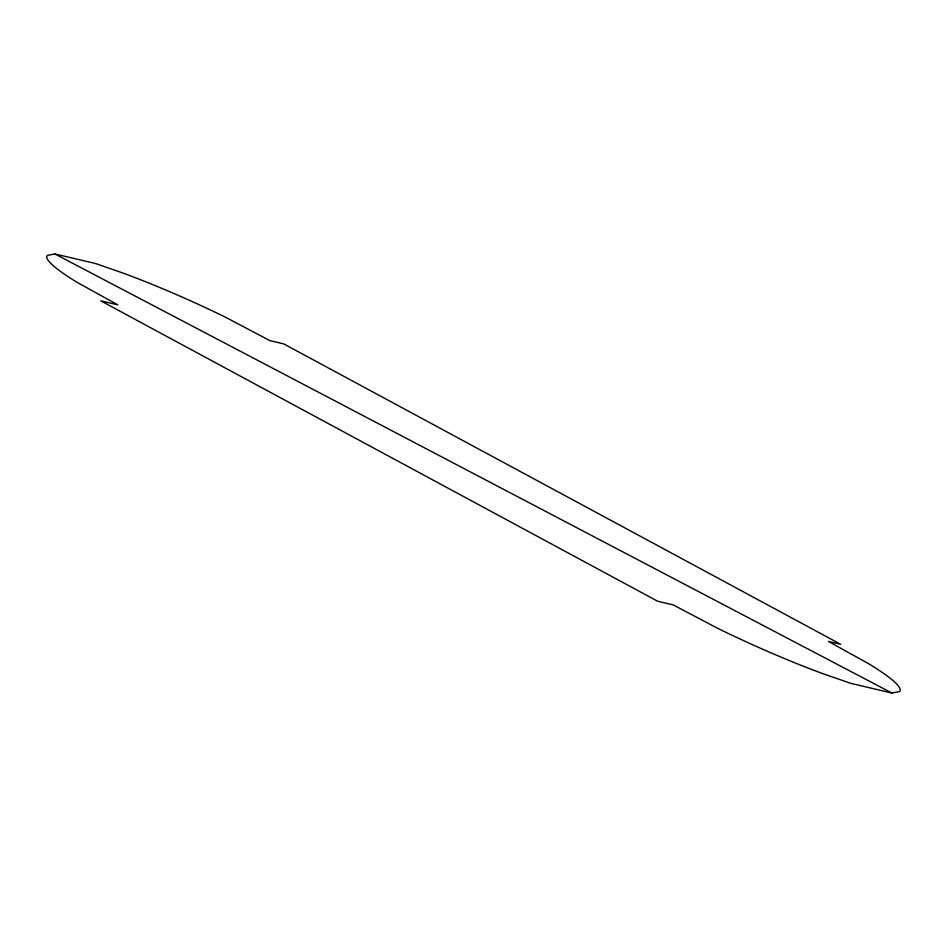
<?xml version="1.0" encoding="UTF-8"?>
<svg xmlns="http://www.w3.org/2000/svg" width="947" height="947" viewBox="0 0 947 947"><rect width="100%" height="100%" fill="white"/><g stroke="black" fill="none" stroke-linecap="round" stroke-linejoin="round"><path stroke-width="1.42" d="M54.902 253.974L47.35 255.418A145.27 17.448 24 0 0 77.323 282.478L117.783 304.839L100.749 300.826L657.703 601.262L673.163 604.896L717.885 628.417A147.874 17.768 24 0 0 821.357 673.128L850.761 683.343L891.92 693.026L899.65 691.559A147.874 17.768 24 0 0 869.133 664.001L828.4 641.427L840.664 644.303L283.709 343.879L269.895 340.624L225.907 317.434A145.27 17.448 24 0 0 124.258 273.505L95.529 263.526L54.902 253.974L891.92 693.026"/></g></svg>
